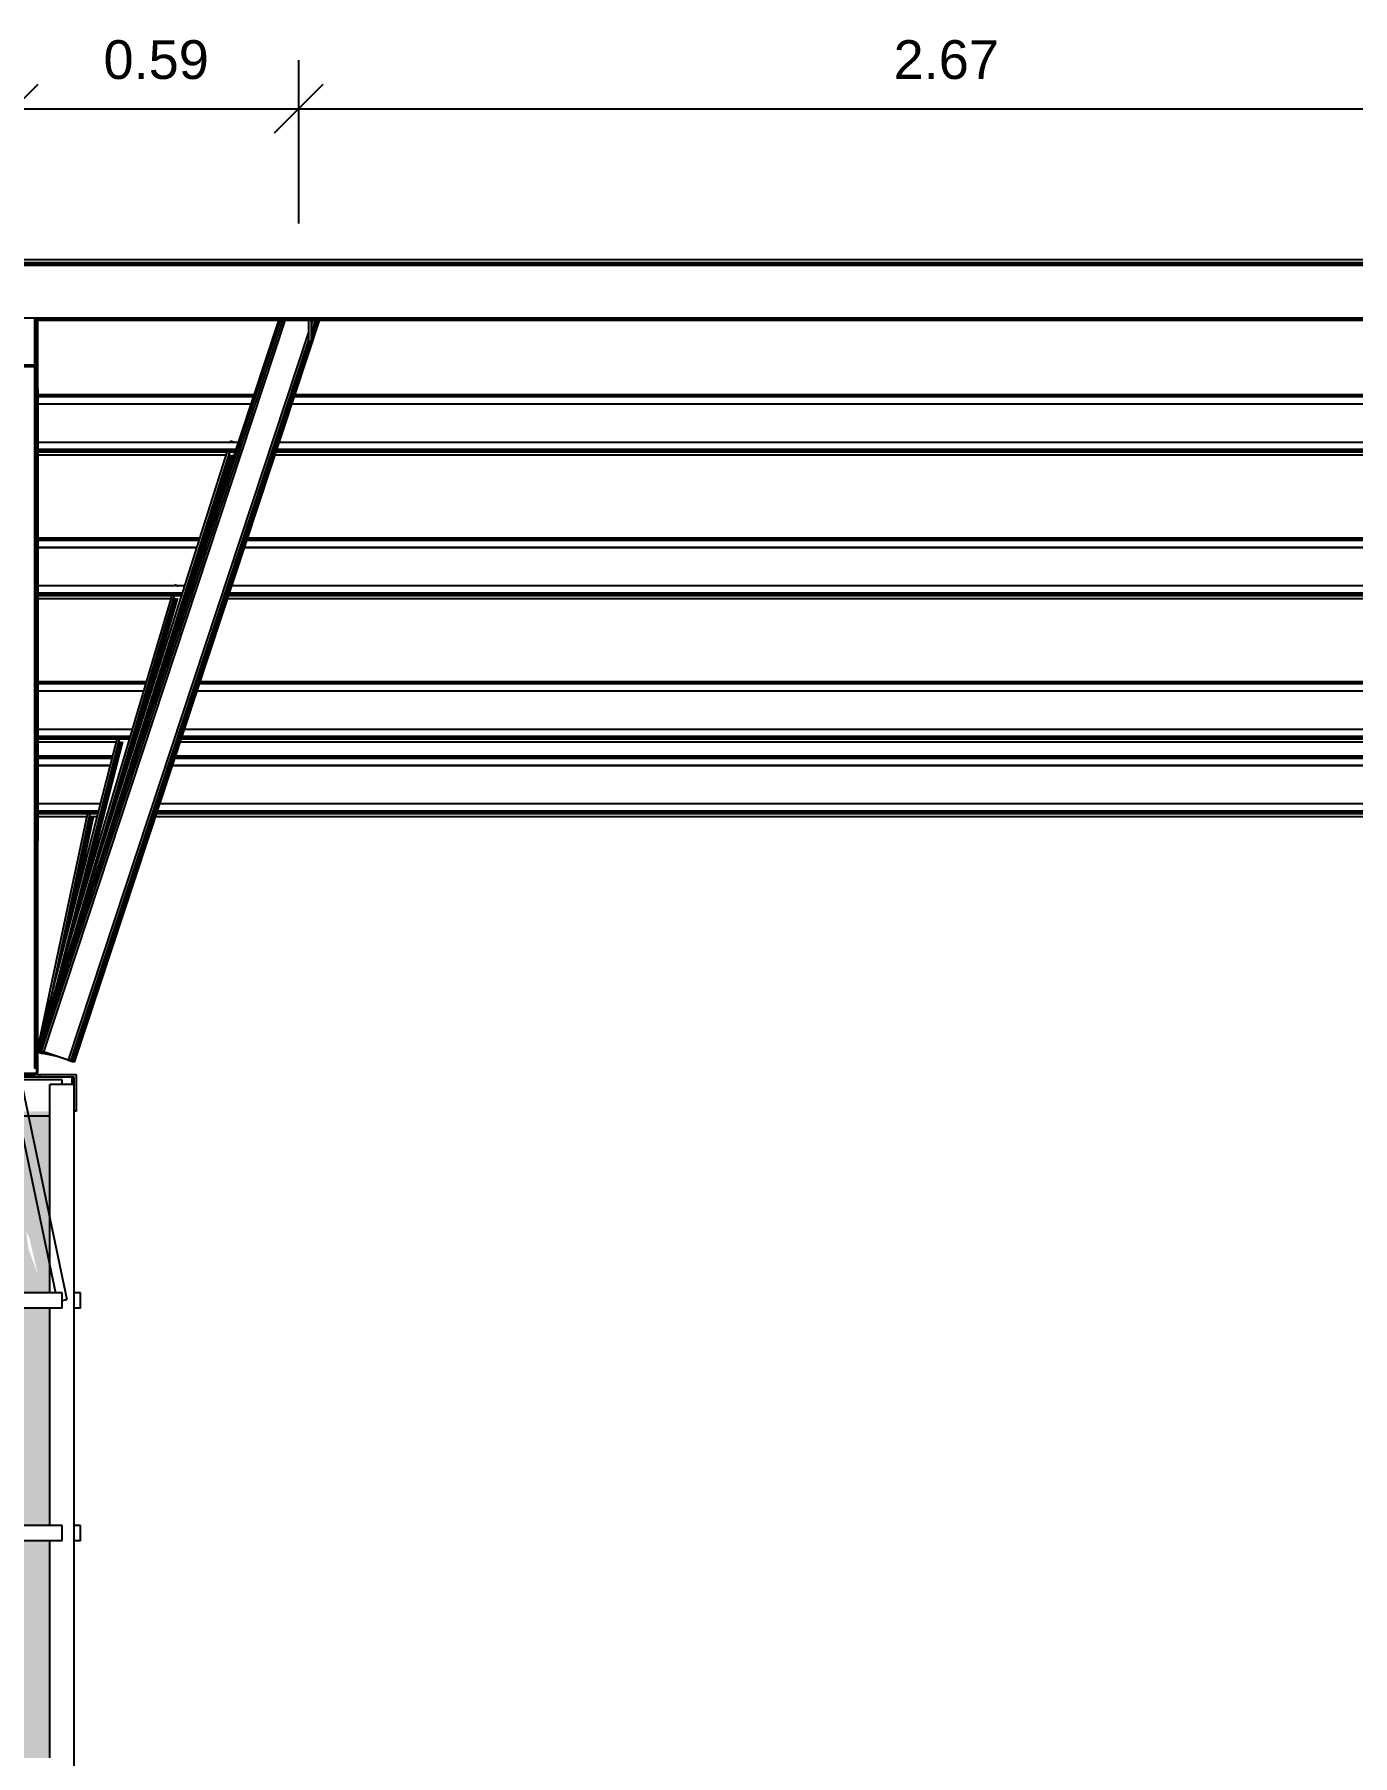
# Model space of a CAD drawing. Header units: millimetres. Extents: x 357 to 945, y 547 to 720.
# Drawn here: x 697.82 to 700.541, y 644.872 to 648.425 of the extents above; entities that cross this region are included whole.
import ezdxf

# ---------------------------------------------------------------- set-up
doc = ezdxf.new("R2010")
doc.units = ezdxf.units.MM
doc.header["$PDMODE"] = 34
doc.layers.add('ANC_COTAS', color=7, linetype='Continuous', lineweight=9)
doc.layers.add('LCL - COTAS', color=30, linetype='Continuous')
doc.layers.add('PLANTA-VIS', color=7, linetype='Continuous')
doc.styles.add('Arial', font='arial.ttf')
doc.dimstyles.new('1-100', dxfattribs={"dimscale": 2, "dimtxt": 0.04, "dimasz": 0.05, "dimexe": 0.05, "dimexo": 0.1, "dimgap": 0.03, "dimtad": 1, "dimzin": 1, "dimdsep": 46, "dimtxsty": 'Arial', "dimblk": 'OBLIQUE', "dimcen": 0, "dimclrd": 256, "dimclre": 256, "dimclrt": 256, "dimadec": 0, "dimazin": 0, "dimtfac": 1, "dimtofl": 0, "dimtmove": 2, "dimatfit": 3, "dimldrblk": 'OBLIQUE', "dimfxl": 0.04, "dimtolj": 1, "dimtzin": 1, "dimarcsym": 0})

# ---------------------------------------------------------------- blocks, each defined once
blk = doc.blocks.new('_OBLIQUE')
at = {"color": 0, "linetype": 'ByBlock', "lineweight": -2}
blk.add_line((-0.5, -0.5), (0.5, 0.5), dxfattribs=at)
blk = doc.blocks.new('*D195')
at = {"layer": 'Defpoints', "color": 0, "transparency": 16777216}
for p in [(697.7771, 648.2721), (697.7771, 647.9597), (697.1886, 647.8351)]:
    blk.add_point(p, dxfattribs=at)
at = {"layer": 'LCL - COTAS', "lineweight": -2, "transparency": 16777216}
for p, q in [((697.1886, 648.0351), (697.1886, 648.3721)), ((697.7771, 648.1597), (697.7771, 648.3721)), ((697.1886, 648.2721), (697.7771, 648.2721))]:
    blk.add_line(p, q, dxfattribs=at)
at = {"layer": 'LCL - COTAS', "lineweight": -2, "transparency": 16777216, "xscale": 0.1, "yscale": 0.1, "zscale": 0.1, "rotation": 180}
blk.add_blockref('_OBLIQUE', (697.1886, 648.2721), dxfattribs=at)
at = {"layer": 'LCL - COTAS', "lineweight": -2, "transparency": 16777216, "xscale": 0.1, "yscale": 0.1, "zscale": 0.1}
blk.add_blockref('_OBLIQUE', (697.7771, 648.2721), dxfattribs=at)
at = {"layer": 'LCL - COTAS', "transparency": 16777216, "insert": (697.4828, 648.3729), "char_height": 0.08, "attachment_point": 5, "style": 'Arial'}
blk.add_mtext('\\A1;0.59', dxfattribs=at)
blk = doc.blocks.new('*D191')
at = {"layer": 'Defpoints', "color": 0, "transparency": 16777216}
for p in [(698.3656, 648.2721), (697.7771, 647.9597), (698.3656, 647.8351)]:
    blk.add_point(p, dxfattribs=at)
at = {"layer": 'LCL - COTAS', "lineweight": -2, "transparency": 16777216}
for p, q in [((697.7771, 648.1597), (697.7771, 648.3721)), ((698.3656, 648.0351), (698.3656, 648.3721)), ((697.7771, 648.2721), (698.3656, 648.2721))]:
    blk.add_line(p, q, dxfattribs=at)
at = {"layer": 'LCL - COTAS', "lineweight": -2, "transparency": 16777216, "xscale": 0.1, "yscale": 0.1, "zscale": 0.1, "rotation": 180}
blk.add_blockref('_OBLIQUE', (697.7771, 648.2721), dxfattribs=at)
at = {"layer": 'LCL - COTAS', "lineweight": -2, "transparency": 16777216, "xscale": 0.1, "yscale": 0.1, "zscale": 0.1}
blk.add_blockref('_OBLIQUE', (698.3656, 648.2721), dxfattribs=at)
at = {"layer": 'LCL - COTAS', "transparency": 16777216, "insert": (698.0714, 648.3729), "char_height": 0.08, "attachment_point": 5, "style": 'Arial'}
blk.add_mtext('\\A1;0.59', dxfattribs=at)
blk = doc.blocks.new('*D190')
at = {"layer": 'Defpoints', "color": 0, "transparency": 16777216}
for p in [(701.0386, 648.2721), (698.3656, 647.8351), (701.0386, 647.8351)]:
    blk.add_point(p, dxfattribs=at)
at = {"layer": 'LCL - COTAS', "lineweight": -2, "transparency": 16777216}
for p, q in [((698.3656, 648.0351), (698.3656, 648.3721)), ((701.0386, 648.0351), (701.0386, 648.3721)), ((698.3656, 648.2721), (701.0386, 648.2721))]:
    blk.add_line(p, q, dxfattribs=at)
at = {"layer": 'LCL - COTAS', "lineweight": -2, "transparency": 16777216, "xscale": 0.1, "yscale": 0.1, "zscale": 0.1, "rotation": 180}
blk.add_blockref('_OBLIQUE', (698.3656, 648.2721), dxfattribs=at)
at = {"layer": 'LCL - COTAS', "lineweight": -2, "transparency": 16777216, "xscale": 0.1, "yscale": 0.1, "zscale": 0.1}
blk.add_blockref('_OBLIQUE', (701.0386, 648.2721), dxfattribs=at)
at = {"layer": 'LCL - COTAS', "transparency": 16777216, "insert": (699.7021, 648.3729), "char_height": 0.08, "attachment_point": 5, "style": 'Arial'}
blk.add_mtext('\\A1;2.67', dxfattribs=at)

msp = doc.modelspace()

# ---------------------------------------------------------------- hatches: boundary and pattern name
at = {"layer": 'ANC_COTAS'}
h = msp.add_hatch(dxfattribs=at)
h.set_pattern_fill('AR-CONC', color=256, scale=0.0005)
h.set_pattern_definition([(50, (11.42947, -11.3066), (0.0910923345, -0.007969543), [0.009525, -0.104775]), (355, (11.42947, -11.3066), (-0.017621711, 0.095528423), [0.00762, -0.083820292]), (100.451445, (11.43706, -11.30726), (0.0734706235, 0.087558876), [0.008095004, -0.089045122]), (46.1842, (11.42947, -11.2812), (0.13553952, -0.021021164), [0.0142875, -0.1571625]), (96.635558, (11.44076, -11.28295), (0.118702067, 0.123713062), [0.012142512, -0.133567804]), (351.184151, (11.42947, -11.2812), (0.118702067, 0.123713062), [0.011429984, -0.125729866]), (21, (11.44217, -11.28755), (0.0758071956, -0.051132599), [0.009525, -0.104775]), (326, (11.44217, -11.28755), (0.030901014, 0.092093983), [0.00762, -0.08382]), (71.451445, (11.44849, -11.29181), (0.10670821, 0.0409613844), [0.008095004, -0.089044969]), (37.5, (11.42947, -11.3066), (0.0015443016, 0.0422775194), [0, -0.082804, 0, -0.08509, 0, -0.0841375]), (7.5, (11.42947, -11.3066), (0.0334098313, 0.0500902874), [0, -0.048514, 0, -0.080899, 0, -0.0320675]), (327.5, (11.401148, -11.3066), (0.0677952976, -0.002864372), [0, -0.03175, 0, -0.09906, 0, -0.131445]), (317.5, (11.38845, -11.3066), (0.0740645907, 0.0127132455), [0, -0.041275, 0, -0.065786, 0, -0.093345])])
h.paths.add_polyline_path([(697.8521, 643.87517), (697.7021, 643.87517), (697.7021, 643.61715), (697.8521, 643.61715)])
h.paths.add_polyline_path([(697.8521, 644.35517), (697.7021, 644.35517), (697.7021, 643.90692), (697.8521, 643.90692)])
h.paths.add_polyline_path([(697.8521, 644.83517), (697.7021, 644.83517), (697.7021, 644.38692), (697.8521, 644.38692)])
h.paths.add_polyline_path([(697.8521, 645.31517), (697.7021, 645.31517), (697.7021, 644.86692), (697.8521, 644.86692)])
h.paths.add_polyline_path([(697.8521, 645.79517), (697.7021, 645.79517), (697.7021, 645.34692), (697.8521, 645.34692)])
h.paths.add_polyline_path([(697.8521, 646.20214), (697.7021, 646.20214), (697.7021, 645.82692), (697.8521, 645.82692)])
h.paths.add_polyline_path([(697.80761, 645.91802), (697.82722, 645.86467), (697.80949, 645.9413), (697.8032, 645.95388)], flags=16)

# ---------------------------------------------------------------- linework, layer by layer
at = {"layer": 'PLANTA-VIS', "extrusion": (0, 1, 0)}
for p, q in [((701.6271, 647.95968), (697.7771, 647.95968)), ((701.6271, 647.95372), (697.7771, 647.95372)), ((701.6271, 647.95306), (697.7771, 647.95306)), ((701.6271, 647.95175), (697.7771, 647.95175)), ((701.6271, 647.94998), (697.7771, 647.94998)), ((701.6271, 647.94803), (697.7771, 647.94803)), ((701.6271, 647.83926), (697.7771, 647.83926)), ((697.8211, 647.74279), (697.8211, 647.8382)), ((697.82339, 647.74233), (697.82339, 647.83777)), ((701.58025, 647.83742), (697.82394, 647.83742)), ((697.82534, 647.74101), (697.82534, 647.83658)), ((701.5784, 647.83598), (697.8258, 647.83598)), ((698.32352, 647.83506), (697.82641, 646.32857)), ((701.57767, 647.83515), (697.82652, 647.83515)), ((697.82664, 647.73904), (697.82664, 647.8351)), ((701.57751, 647.83506), (697.82668, 647.83506)), ((697.8271, 647.73672), (697.8271, 647.83506)), ((698.32456, 647.83506), (697.82735, 646.32826)), ((698.32753, 647.83506), (697.83003, 646.32738)), ((698.33197, 647.83506), (697.83403, 646.32606)), ((698.33721, 647.83506), (697.83876, 646.3245)), ((698.40672, 647.83506), (697.90144, 646.30382)), ((698.40776, 647.83506), (697.90238, 646.30351)), ((698.3861, 647.83506), (698.3861, 647.79139)), ((698.40375, 647.83506), (698.3911, 647.79671)), ((698.39931, 647.83506), (698.3911, 647.81019)), ((698.39407, 647.83506), (698.3911, 647.82605)), ((698.3911, 647.83506), (698.3911, 647.79139)), ((698.3861, 647.8109), (697.89004, 646.30758)), ((698.3861, 647.79503), (697.89476, 646.30602)), ((698.38934, 647.79139), (697.89877, 646.3047)), ((698.3911, 647.79139), (698.3861, 647.79139)), ((697.8211, 647.74279), (697.7331, 647.74279)), ((697.7331, 647.73975), (697.8211, 647.73975)), ((697.8206, 646.29104), (697.8206, 647.73975)), ((697.82339, 647.74233), (697.8211, 647.74279)), ((697.8211, 647.73975), (697.82224, 647.73953)), ((697.82224, 647.73953), (697.82322, 647.73886)), ((697.82322, 647.73886), (697.82387, 647.73788)), ((697.82534, 647.74101), (697.82339, 647.74233)), ((697.82387, 647.73788), (697.8241, 647.73672)), ((697.8241, 647.73672), (697.8241, 647.69222)), ((697.82664, 647.73904), (697.82534, 647.74101)), ((697.8271, 647.73672), (697.82664, 647.73904)), ((697.8271, 647.69222), (697.8271, 647.73672)), ((697.8241, 647.69222), (697.8271, 647.69222)), ((697.8246, 646.32715), (697.8246, 647.69222)), ((697.8271, 647.69222), (697.8271, 646.75994)), ((698.27276, 647.68123), (697.8271, 647.68123)), ((698.27273, 647.68114), (697.8271, 647.68114)), ((698.27245, 647.68031), (697.8271, 647.68031)), ((701.0475, 647.68031), (698.35669, 647.68031)), ((701.04723, 647.68114), (698.35697, 647.68114)), ((701.0472, 647.68123), (698.357, 647.68123)), ((698.27198, 647.67887), (697.8271, 647.67887)), ((698.27137, 647.67703), (697.8271, 647.67703)), ((698.26648, 647.6622), (697.8271, 647.6622)), ((698.26636, 647.66183), (697.8271, 647.66183)), ((701.0536, 647.66183), (698.3506, 647.66183)), ((701.05348, 647.6622), (698.35072, 647.6622)), ((701.04858, 647.67703), (698.35561, 647.67703)), ((701.04798, 647.67887), (698.35622, 647.67887)), ((698.24037, 647.58309), (697.8271, 647.58309)), ((698.22456, 647.58562), (698.22376, 647.58309)), ((698.22933, 647.58411), (698.22456, 647.58562)), ((698.22456, 647.58562), (698.22551, 647.58532)), ((698.22551, 647.58532), (698.22644, 647.58502)), ((698.22597, 647.58517), (698.22551, 647.58532)), ((698.22933, 647.58411), (698.22901, 647.58309)), ((698.22933, 647.58411), (698.22991, 647.58392)), ((698.23256, 647.58309), (698.22933, 647.5841)), ((698.22956, 647.58403), (698.23156, 647.5834)), ((698.22991, 647.58392), (698.22965, 647.58309)), ((698.22991, 647.58392), (698.23156, 647.5834)), ((698.23156, 647.5834), (698.23146, 647.58309)), ((698.23156, 647.5834), (698.23255, 647.58309)), ((701.07958, 647.58309), (698.32461, 647.58309)), ((698.21742, 647.56306), (697.82626, 646.32812)), ((698.23548, 647.56826), (697.8271, 647.56826)), ((698.23484, 647.56631), (697.8271, 647.56631)), ((698.23426, 647.56455), (697.8271, 647.56455)), ((698.23382, 647.56323), (697.8271, 647.56323)), ((698.21726, 647.56257), (697.8271, 647.56257)), ((698.21537, 647.55661), (697.8271, 647.55661)), ((698.22267, 647.56306), (697.95706, 646.72451)), ((698.22178, 647.55824), (697.97302, 646.77287)), ((698.22347, 647.55785), (698.01826, 646.90997)), ((698.22612, 647.55759), (698.08625, 647.116)), ((698.2293, 647.5575), (698.16639, 647.35886)), ((698.2336, 647.56257), (698.22251, 647.56257)), ((701.08832, 647.55661), (698.31588, 647.55661)), ((701.08635, 647.56257), (698.31784, 647.56257)), ((701.08614, 647.56323), (698.31806, 647.56323)), ((701.0857, 647.56455), (698.3185, 647.56455)), ((701.08512, 647.56631), (698.31908, 647.56631)), ((701.08448, 647.56826), (698.31972, 647.56826)), ((698.16101, 647.38498), (697.8271, 647.38498)), ((698.16098, 647.38489), (697.8271, 647.38489)), ((698.16072, 647.38406), (697.8271, 647.38406)), ((698.16026, 647.38262), (697.8271, 647.38262)), ((698.15968, 647.38078), (697.8271, 647.38078)), ((698.15498, 647.36595), (697.8271, 647.36595)), ((698.15487, 647.36558), (697.8271, 647.36558)), ((701.15136, 647.36558), (698.25284, 647.36558)), ((701.15123, 647.36595), (698.25296, 647.36595)), ((701.14634, 647.38078), (698.25786, 647.38078)), ((701.14573, 647.38262), (698.25846, 647.38262)), ((701.14526, 647.38406), (698.25894, 647.38406)), ((701.14498, 647.38489), (698.25921, 647.38489)), ((701.14495, 647.38498), (698.25924, 647.38498)), ((698.10349, 647.26681), (697.82603, 646.32737)), ((698.12993, 647.28684), (697.8271, 647.28684)), ((698.12523, 647.27201), (697.8271, 647.27201)), ((698.12461, 647.27006), (697.8271, 647.27006)), ((698.12406, 647.2683), (697.8271, 647.2683)), ((698.12364, 647.26698), (697.8271, 647.26698)), ((698.10335, 647.26632), (697.8271, 647.26632)), ((698.10159, 647.26036), (697.8271, 647.26036)), ((698.10871, 647.26681), (697.90341, 646.57167)), ((698.10792, 647.26199), (697.91274, 646.60113)), ((698.10962, 647.2616), (697.9396, 646.68595)), ((698.11225, 647.26134), (697.9797, 646.81255)), ((698.11541, 647.26125), (698.02684, 646.96137)), ((698.12343, 647.26632), (698.10857, 647.26632)), ((698.10993, 647.28862), (698.10941, 647.28684)), ((698.11473, 647.2872), (698.10993, 647.28862)), ((698.10993, 647.28862), (698.11531, 647.28703)), ((698.11088, 647.28834), (698.11597, 647.28684)), ((698.11421, 647.28735), (698.11597, 647.28684)), ((698.11473, 647.2872), (698.11463, 647.28684)), ((698.11473, 647.2872), (698.11531, 647.28703)), ((698.11531, 647.28703), (698.11526, 647.28684)), ((698.11531, 647.28703), (698.11596, 647.28684)), ((701.18608, 647.26036), (698.21812, 647.26036)), ((701.18411, 647.26632), (698.22009, 647.26632)), ((701.18389, 647.26698), (698.2203, 647.26698)), ((701.18346, 647.2683), (698.22074, 647.2683)), ((701.18287, 647.27006), (698.22132, 647.27006)), ((701.18223, 647.27201), (698.22196, 647.27201)), ((701.17734, 647.28684), (698.22686, 647.28684)), ((698.0509, 647.08873), (697.8271, 647.08873)), ((698.05087, 647.08864), (697.8271, 647.08864)), ((698.05062, 647.08781), (697.8271, 647.08781)), ((698.0502, 647.08637), (697.8271, 647.08637)), ((698.04966, 647.08453), (697.8271, 647.08453)), ((701.2441, 647.08453), (698.1601, 647.08453)), ((701.24349, 647.08637), (698.16071, 647.08637)), ((701.24301, 647.08781), (698.16118, 647.08781)), ((701.24274, 647.08864), (698.16146, 647.08864)), ((701.24271, 647.08873), (698.16149, 647.08873)), ((698.04528, 647.0697), (697.8271, 647.0697)), ((698.04517, 647.06933), (697.8271, 647.06933)), ((701.24911, 647.06933), (698.15509, 647.06933)), ((701.24899, 647.0697), (698.15521, 647.0697)), ((697.98995, 646.97056), (697.82596, 646.32715)), ((698.02191, 646.99059), (697.8271, 646.99059)), ((698.01753, 646.97576), (697.8271, 646.97576)), ((698.01696, 646.97381), (697.8271, 646.97381)), ((698.01644, 646.97205), (697.8271, 646.97205)), ((698.01605, 646.97073), (697.8271, 646.97073)), ((697.98982, 646.97007), (697.8271, 646.97007)), ((697.99511, 646.97056), (697.86352, 646.45431)), ((698.01585, 646.97007), (697.99498, 646.97007)), ((697.99513, 646.99092), (697.99505, 646.99059)), ((697.99642, 646.99059), (697.99513, 646.99092)), ((697.99513, 646.99092), (697.99609, 646.99068)), ((697.99609, 646.99068), (697.99645, 646.99059)), ((701.28186, 646.97007), (698.12233, 646.97007)), ((701.28165, 646.97073), (698.12255, 646.97073)), ((701.28121, 646.97205), (698.12298, 646.97205)), ((701.28063, 646.97381), (698.12357, 646.97381)), ((701.27999, 646.97576), (698.12421, 646.97576)), ((701.27509, 646.99059), (698.1291, 646.99059)), ((697.9883, 646.96411), (697.8271, 646.96411)), ((697.98084, 646.93485), (697.8271, 646.93485)), ((697.98082, 646.93476), (697.8271, 646.93476)), ((697.99451, 646.96574), (697.86811, 646.46983)), ((697.9962, 646.96535), (697.88116, 646.514)), ((697.99881, 646.96509), (697.90073, 646.58029)), ((698.00195, 646.965), (697.92377, 646.65828)), ((701.29352, 646.93476), (698.11068, 646.93476)), ((701.29349, 646.93485), (698.11071, 646.93485)), ((701.28383, 646.96411), (698.12036, 646.96411)), ((697.98061, 646.93393), (697.8271, 646.93393)), ((697.98024, 646.93248), (697.8271, 646.93248)), ((697.97977, 646.93065), (697.8271, 646.93065)), ((697.97599, 646.91581), (697.8271, 646.91581)), ((697.9759, 646.91544), (697.8271, 646.91544)), ((701.29989, 646.91544), (698.10431, 646.91544)), ((701.29977, 646.91581), (698.10443, 646.91581)), ((701.29487, 646.93065), (698.10932, 646.93065)), ((701.29427, 646.93248), (698.10993, 646.93248)), ((701.29379, 646.93393), (698.11041, 646.93393)), ((697.95583, 646.8367), (697.8271, 646.8367)), ((701.32587, 646.8367), (698.07832, 646.8367)), ((697.92891, 646.81426), (697.82586, 646.32715)), ((697.95204, 646.82186), (697.8271, 646.82186)), ((697.95155, 646.81992), (697.8271, 646.81992)), ((697.9511, 646.81815), (697.8271, 646.81815)), ((697.95076, 646.81684), (697.8271, 646.81684)), ((697.9506, 646.81618), (697.8271, 646.81618)), ((697.92807, 646.81025), (697.8271, 646.81025)), ((697.93403, 646.81426), (697.85548, 646.44299)), ((697.9338, 646.81025), (697.85915, 646.45738)), ((697.93558, 646.81025), (697.8696, 646.49839)), ((697.93823, 646.81025), (697.88522, 646.55967)), ((697.94136, 646.81025), (697.9036, 646.63178)), ((697.94909, 646.81025), (697.93319, 646.81025)), ((701.3346, 646.81025), (698.06959, 646.81025)), ((701.33264, 646.81618), (698.07155, 646.81618)), ((701.33243, 646.81684), (698.07177, 646.81684)), ((701.33199, 646.81815), (698.0722, 646.81815)), ((701.33141, 646.81992), (698.07279, 646.81992)), ((701.33077, 646.82186), (698.07343, 646.82186)), ((697.8271, 646.33301), (697.8271, 646.75994)), ((697.8241, 646.32715), (697.8241, 646.28315)), ((697.8271, 646.32715), (697.8241, 646.32715)), ((697.82678, 646.32715), (697.82603, 646.32737)), ((697.83103, 646.32661), (697.82626, 646.32812)), ((697.82735, 646.32826), (697.82641, 646.32857)), ((697.8271, 646.28315), (697.8271, 646.32715)), ((697.83083, 646.32595), (697.8271, 646.32705)), ((697.83048, 646.32468), (697.8271, 646.32554)), ((697.83015, 646.32328), (697.8271, 646.32392)), ((697.83015, 646.32328), (697.8271, 646.32392)), ((697.83003, 646.32738), (697.82735, 646.32826)), ((697.83338, 646.32627), (697.82735, 646.32826)), ((697.83161, 646.32642), (697.82767, 646.32767)), ((697.83403, 646.32606), (697.83003, 646.32738)), ((697.83045, 646.32468), (697.83015, 646.32328)), ((697.83015, 646.32328), (697.83075, 646.32316)), ((697.83081, 646.32595), (697.83048, 646.32468)), ((697.83048, 646.32468), (697.83107, 646.32453)), ((697.83499, 646.32226), (697.83054, 646.3232)), ((697.83057, 646.32319), (697.83245, 646.3228)), ((697.83104, 646.32453), (697.83075, 646.32316)), ((697.83075, 646.32316), (697.83245, 646.3228)), ((697.83103, 646.3266), (697.83083, 646.32595)), ((697.83083, 646.32595), (697.83141, 646.32578)), ((697.83116, 646.327), (697.83103, 646.32661)), ((697.83103, 646.32661), (697.83161, 646.32642)), ((697.83139, 646.32578), (697.83107, 646.32453)), ((697.83107, 646.32453), (697.83275, 646.32411)), ((697.8316, 646.32642), (697.83141, 646.32578)), ((697.83141, 646.32578), (697.83308, 646.32529)), ((697.83557, 646.32455), (697.83141, 646.32578)), ((697.83174, 646.32681), (697.83161, 646.32642)), ((697.83161, 646.32642), (697.83326, 646.3259)), ((697.83527, 646.32346), (697.83188, 646.32432)), ((697.83233, 646.32619), (697.83391, 646.32569)), ((697.83273, 646.32411), (697.83245, 646.3228)), ((697.83245, 646.3228), (697.83499, 646.32226)), ((697.83305, 646.32529), (697.83275, 646.32411)), ((697.83275, 646.32411), (697.83527, 646.32346)), ((697.83326, 646.32589), (697.83308, 646.32529)), ((697.83308, 646.32529), (697.83557, 646.32455)), ((697.83338, 646.32627), (697.83326, 646.3259)), ((697.83326, 646.3259), (697.83574, 646.32512)), ((697.83557, 646.32555), (697.83338, 646.32627)), ((697.86466, 646.31595), (697.83391, 646.32569)), ((697.83866, 646.32419), (697.83397, 646.32567)), ((697.83876, 646.3245), (697.83403, 646.32606)), ((697.83525, 646.32346), (697.83499, 646.32226)), ((697.83499, 646.32226), (697.83798, 646.32163)), ((697.86437, 646.31604), (697.83499, 646.32226)), ((697.83555, 646.32455), (697.83527, 646.32346)), ((697.83527, 646.32346), (697.83823, 646.32271)), ((697.83574, 646.32511), (697.83557, 646.32455)), ((697.83557, 646.32455), (697.8385, 646.32369)), ((697.83572, 646.3255), (697.83561, 646.32554)), ((697.83585, 646.32546), (697.83574, 646.32512)), ((697.83574, 646.32512), (697.83866, 646.32419)), ((697.86429, 646.31607), (697.83727, 646.32405)), ((697.83821, 646.32271), (697.83798, 646.32163)), ((697.86436, 646.31604), (697.83798, 646.32163)), ((697.83848, 646.32369), (697.83823, 646.32271)), ((697.86434, 646.31605), (697.83823, 646.32271)), ((697.86435, 646.31605), (697.83823, 646.32271)), ((697.83865, 646.32419), (697.8385, 646.32369)), ((697.86423, 646.31608), (697.8385, 646.32369)), ((697.83876, 646.3245), (697.83866, 646.32419)), ((697.86428, 646.31607), (697.83866, 646.32419)), ((697.89004, 646.30758), (697.83876, 646.3245)), ((697.89476, 646.30602), (697.83876, 646.32449)), ((697.8644, 646.31604), (697.86438, 646.31604)), ((697.86479, 646.31591), (697.86476, 646.31592)), ((697.89004, 646.30758), (697.89476, 646.30602)), ((697.8924, 646.3068), (697.89294, 646.30662)), ((697.89476, 646.30602), (697.89294, 646.30662)), ((697.89476, 646.30602), (697.89877, 646.3047)), ((697.89637, 646.30549), (697.89706, 646.30526)), ((697.89706, 646.30526), (697.89763, 646.30507)), ((697.90144, 646.30382), (697.89706, 646.30526)), ((697.90238, 646.30351), (697.89763, 646.30507)), ((697.89877, 646.3047), (697.90144, 646.30382)), ((697.90144, 646.30382), (697.90238, 646.30351)), ((697.90257, 646.30407), (697.90253, 646.30396)), ((697.90253, 646.30396), (697.90253, 646.30396)), ((697.8211, 646.28015), (697.7331, 646.28015)), ((697.7331, 646.27715), (697.8211, 646.27715)), ((697.8771, 646.26714), (697.78234, 646.26714)), ((697.8971, 646.27214), (697.78338, 646.27214)), ((697.79021, 646.27715), (697.88689, 645.81308)), ((697.8206, 646.29104), (697.8196, 646.29104)), ((697.8321, 646.27714), (697.8196, 646.27714)), ((697.8241, 646.29104), (697.8206, 646.29104)), ((697.82224, 646.28037), (697.8211, 646.28015)), ((697.8211, 646.27715), (697.82339, 646.2776)), ((697.82322, 646.28102), (697.82224, 646.28037)), ((697.82387, 646.282), (697.82322, 646.28102)), ((697.82339, 646.2776), (697.82534, 646.2789)), ((697.8241, 646.28315), (697.82387, 646.282)), ((697.82534, 646.2789), (697.82664, 646.28085)), ((697.82664, 646.28085), (697.8271, 646.28315)), ((697.8321, 646.27214), (697.8321, 646.27714)), ((697.9071, 646.27714), (697.8321, 646.27714)), ((697.8771, 646.25704), (697.8771, 646.26714)), ((697.8971, 646.27214), (697.8971, 646.25704)), ((697.9021, 646.27214), (697.8971, 646.27214)), ((697.9021, 646.25704), (697.9021, 646.27214)), ((697.9071, 646.20214), (697.9071, 646.27714)), ((697.7771, 646.242), (697.86358, 645.82692)), ((697.8521, 645.82692), (697.8521, 646.25704)), ((697.9021, 646.25704), (697.8521, 646.25704)), ((697.9021, 643.42913), (697.9021, 646.25704)), ((697.8521, 646.19214), (697.76671, 646.19214)), ((697.9071, 646.20214), (697.9021, 646.20214)), ((697.8771, 645.82692), (697.6771, 645.82692)), ((697.8771, 645.79517), (697.8771, 645.82692)), ((697.8771, 645.81104), (697.88689, 645.81308)), ((697.91485, 645.82692), (697.90215, 645.82692)), ((697.90215, 645.79517), (697.90215, 645.82692)), ((697.91485, 645.79517), (697.91485, 645.82692)), ((697.8771, 645.79517), (697.6771, 645.79517)), ((697.8521, 645.34692), (697.8521, 645.79517)), ((697.91485, 645.79517), (697.90215, 645.79517)), ((697.8771, 645.34692), (697.6771, 645.34692)), ((697.8771, 645.31517), (697.8771, 645.34692)), ((697.91485, 645.34692), (697.90215, 645.34692)), ((697.90215, 645.31517), (697.90215, 645.34692)), ((697.91485, 645.31517), (697.91485, 645.34692)), ((697.8771, 645.31517), (697.6771, 645.31517)), ((697.8521, 644.86692), (697.8521, 645.31517)), ((697.91485, 645.31517), (697.90215, 645.31517))]:
    msp.add_line(p, q, dxfattribs=at)

# ---------------------------------------------------------------- dimensions: what is measured, and where the dimension line sits
at = {"layer": 'LCL - COTAS'}
for base, p1, p2, picture, middle in [((697.7771, 648.27209), (697.18856, 647.83506), (697.7771, 647.95968), '*D195', (697.48283, 648.37293)), ((698.36564, 648.27209), (697.7771, 647.95968), (698.36564, 647.83506), '*D191', (698.07137, 648.37293)), ((701.03856, 648.27209), (698.36564, 647.83506), (701.03856, 647.83506), '*D190', (699.7021, 648.37293))]:
    dim = msp.add_linear_dim(base=base, p1=p1, p2=p2, dimstyle='1-100', dxfattribs=at)
    dim.commit()
    dim.dimension.update_dxf_attribs({"geometry": picture, "text_midpoint": middle})

doc.saveas('drawing.dxf')
